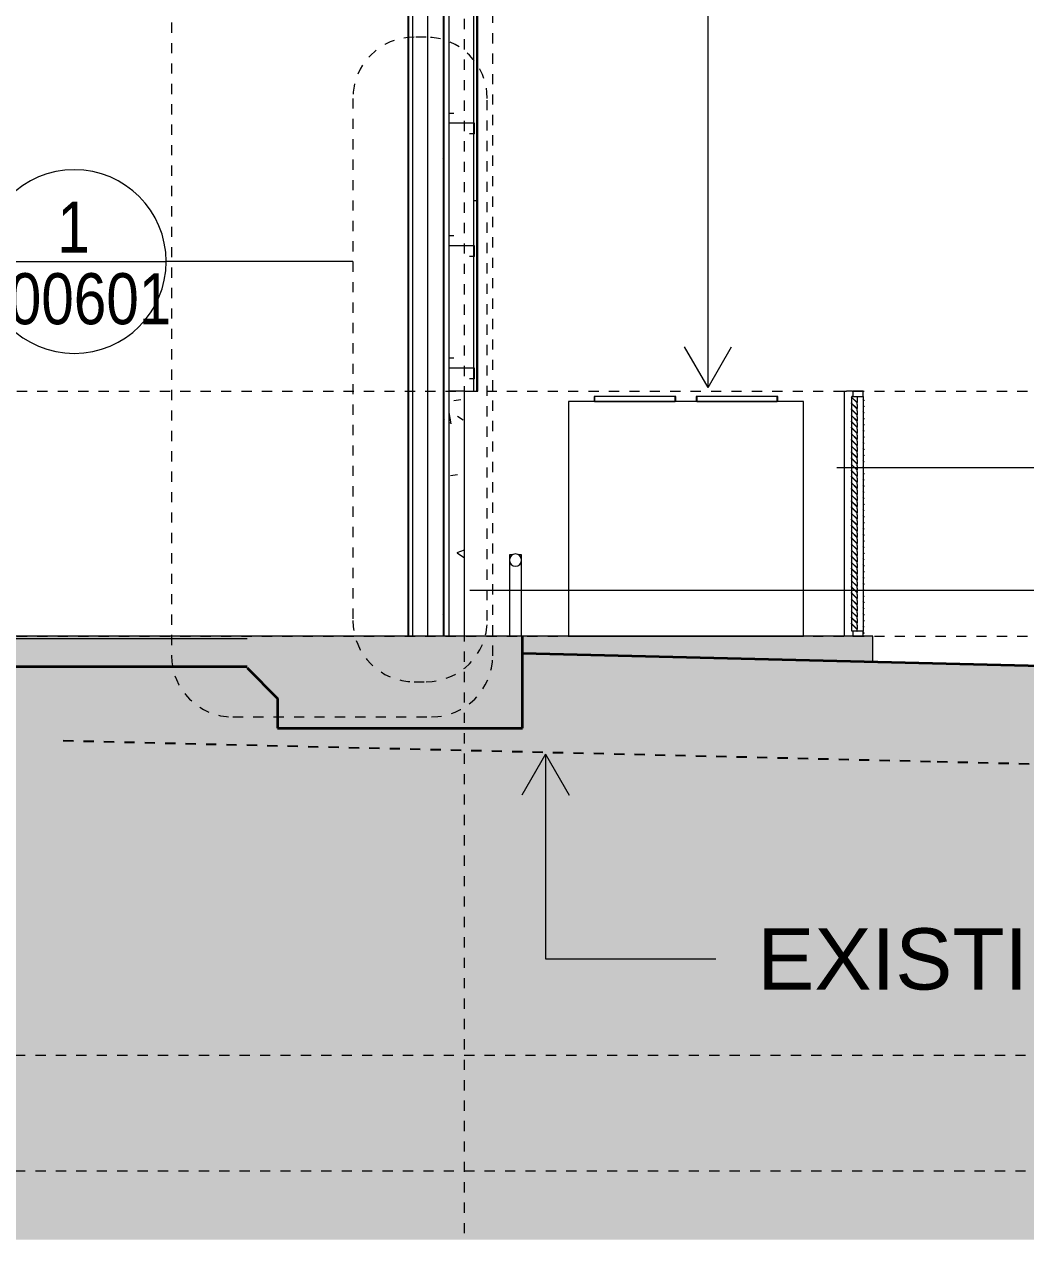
# Model space of a CAD drawing. Header units: metres. Extents: x 4238 to 4687, y -1 to 29.
# Drawn here: x 4657.07 to 4666.88, y -0.67 to 11.24 of the extents above; entities that cross this region are included whole.
import ezdxf

# ---------------------------------------------------------------- set-up
doc = ezdxf.new("R2010")
doc.units = ezdxf.units.M
for name, pattern in [('AEC_Center', [0.024, 0.012, -0.004, 0.004, -0.004]), ('AEC_Double Dash', [0.039, 0.015, -0.004, 0.006, -0.004, 0.006, -0.004]), ('Existing Ground', [0.0045, 0.003, -0.0015]), ('Grid Line', [0.021, 0.012, -0.003, 0.003, -0.003])]:
    doc.linetypes.add(name, pattern=pattern)
for name, color, linetype, lineweight in [('A-ANNO-SYMB', 150, 'Continuous', 5), ('A-DETL', 90, 'Continuous', 13), ('A-DETL-GENF', 92, 'Continuous', 5), ('A-DOOR', 31, 'Continuous', 5), ('A-FLOR', 192, 'Continuous', 5), ('A-FLOR-LEVL', 51, 'Continuous', 5), ('A-FLOR-PATT', 8, 'Continuous', 15), ('A-GENM', 13, 'Continuous', 5), ('A-GLAZ-CWMG', 51, 'Continuous', 5), ('A-WALL', 113, 'Continuous', 5), ('A-WALL-IDEN', 211, 'Continuous', 5), ('A-WALL-PATT', 111, 'Continuous', 5), ('F-FIRE', 13, 'Continuous', 5), ('G-ANNO-TEXT', 231, 'Continuous', 5), ('P-SANR-FIXT', 6, 'Continuous', 5), ('S-BEAM', 12, 'Continuous', 5), ('S-COLS', 52, 'Continuous', 5), ('S-GRID', 1, 'Continuous', 5)]:
    doc.layers.add(name, color=color, linetype=linetype, lineweight=lineweight)
doc.styles.add('Arial Narrow', font='ARIALN.TTF', dxfattribs={"height": 0.5})
doc.styles.add('Arial_1', font='arial.ttf', dxfattribs={"height": 0.6})
pattern_1 = [(50, (4640.4422, 10.655), (1.45713, -0.12722), [0.1524, -1.676]), (355, (4640.4422, 10.655), (-0.281945, 1.52839), [0.12192, -1.341]), (100.451, (4640.5642, 10.644), (1.175465, 1.400456), [0.12952, -1.425]), (46.184, (4640.4422, 11.061), (2.16904, -0.33638), [0.2286, -2.515]), (96.636, (4640.6232, 11.033), (1.89894, 1.97971), [0.19428, -2.137]), (351.184, (4640.4422, 11.061), (1.8988, 1.97937), [0.18288, -2.012]), (21, (4640.6452, 10.96), (1.212757, -0.817698), [0.1524, -1.676]), (326, (4640.6452, 10.96), (0.49438, 1.47345), [0.12192, -1.341]), (71.451, (4640.7462, 10.891), (1.70704, 0.65499), [0.12952, -1.425]), (37.5, (4640.44217, 10.655), (0.024709, 0.676435), [0.06706, -1.258, 0.06706, -1.294, -1.346]), (37.5, (4640.44217, 10.655), (0.024709, 0.676435), [-2.686, 0.06706, -1.279]), (7.5, (4640.4422, 10.655), (0.534554, 0.80144), [0.06706, -0.70917, 0.06706, -1.227, -0.51308]), (7.5, (4640.4422, 10.655), (0.534554, 0.80144), [-2.071, 0.06706, -0.44602]), (327.5, (4639.98917, 10.655), (1.084723, -0.0458285), [0.06706, -0.44094, 0.06706, -1.518, -2.103]), (327.5, (4639.98917, 10.655), (1.084723, -0.0458285), [-2.093, 0.06706, -2.036]), (317.5, (4639.7862, 10.655), (1.18503, 0.203417), [0.06706, -0.59334, 0.06706, -0.98552, -1.494]), (317.5, (4639.7862, 10.655), (1.18503, 0.203417), [-1.713, 0.06706, -1.426])]
pattern_2 = [(0, (4640.44217, 10.655), (0.8128, 0.2032), [0.06706, -0.54254, 0.06706, -0.54254, -3.251]), (0, (4640.44217, 10.655), (0.8128, 0.2032), [-1.219, 0.06706, -1.152, 0.06706, -0.54254, -1.422]), (0, (4640.44217, 10.655), (0.8128, 0.2032), [-3.048, 0.06706, -0.33934, 0.06706, -0.94894]), (120, (4640.74717, 10.756), (-0.5823764, 0.6023054), [0.06706, -0.54254, 0.06706, -0.54254, -3.251]), (120, (4640.74717, 10.756), (-0.5823764, 0.6023054), [-1.219, 0.06706, -1.152, 0.06706, -0.54254, -1.422]), (120, (4640.74717, 10.756), (-0.5823764, 0.6023054), [-3.048, 0.06706, -0.33934, 0.06706, -0.94894]), (240, (4640.84917, 11.163), (-0.2304236, -0.8055054), [0.06706, -0.54254, 0.06706, -0.54254, -3.251]), (240, (4640.84917, 11.163), (-0.2304236, -0.8055054), [-1.219, 0.06706, -1.152, 0.06706, -0.54254, -1.422]), (240, (4640.84917, 11.163), (-0.2304236, -0.8055054), [-3.048, 0.06706, -0.33934, 0.06706, -0.94894])]

# ---------------------------------------------------------------- blocks, each defined once
blk = doc.blocks.new('Hydrant_double5 - Hydrant_double-1019381-SECTION - GRID A9-A10')
at = {"layer": 'F-FIRE'}
for p, q in [((4578.745, 6.036), (4578.745, 5.24)), ((4578.772, 6.036), (4578.745, 6.036)), ((4578.865, 6.036), (4578.837, 6.036)), ((4578.865, 5.24), (4578.865, 6.036))]:
    blk.add_line(p, q, dxfattribs=at)
for start, end in [(0, 180), (180, 0)]:
    blk.add_arc((4578.805, 5.986), 0.06, start, end, dxfattribs=at)
blk = doc.blocks.new('Mechanical - Condensers - Mechanical - Condensers-1249279-SECTION - GRID A9-A10')
at = {"layer": 'A-GENM', "lineweight": 13}
for p, q in [((4581.625, 7.54), (4579.325, 7.54)), ((4579.325, 7.54), (4579.325, 5.24)), ((4580.368, 7.59), (4579.58, 7.59)), ((4579.58, 7.59), (4579.58, 7.54)), ((4579.58, 7.54), (4580.368, 7.54)), ((4580.368, 7.54), (4580.368, 7.59)), ((4581.368, 7.59), (4580.58, 7.59)), ((4580.58, 7.59), (4580.58, 7.54)), ((4580.58, 7.54), (4581.368, 7.54)), ((4581.368, 7.54), (4581.368, 7.59)), ((4581.625, 5.24), (4581.625, 7.54)), ((4579.325, 5.24), (4581.625, 5.24))]:
    blk.add_line(p, q, dxfattribs=at)
at = {"layer": 'A-GENM'}
for p, q in [((4579.574, 7.59), (4579.574, 7.54)), ((4579.579, 7.59), (4579.574, 7.59)), ((4580.374, 7.59), (4580.369, 7.59)), ((4580.374, 7.54), (4580.374, 7.59)), ((4580.574, 7.59), (4580.574, 7.54)), ((4580.579, 7.59), (4580.574, 7.59)), ((4581.374, 7.59), (4581.369, 7.59)), ((4581.374, 7.54), (4581.374, 7.59)), ((4581.625, 7.54), (4581.625, 7.54))]:
    blk.add_line(p, q, dxfattribs=at)
blk = doc.blocks.new('Downpipe - L Spreader - Default-3252010-SECTION - GRID A9-A10')
at = {"layer": 'P-SANR-FIXT'}
for p, q in [((4578.096, 15.478), (4577.795, 15.424)), ((4577.795, 15.424), (4577.795, 5.24)), ((4577.945, 15.299), (4578.096, 15.325)), ((4577.945, 5.24), (4577.945, 15.299))]:
    blk.add_line(p, q, dxfattribs=at)
for points, knots in [([(4577.87, 15.362), (4577.866, 15.364), (4577.86, 15.37), (4577.85, 15.378), (4577.841, 15.386), (4577.833, 15.392), (4577.828, 15.396), (4577.823, 15.401), (4577.816, 15.406), (4577.81, 15.412), (4577.804, 15.416), (4577.8, 15.42), (4577.796, 15.423), (4577.795, 15.424), (4577.795, 15.424)], [0, 0, 0, 0, 0.0416667, 0.0833333, 0.125, 0.1666667, 0.1875, 0.2083333, 0.25, 0.2916667, 0.3333333, 0.375, 0.4166667, 0.5, 0.5, 0.5, 0.5]), ([(4577.945, 15.299), (4577.945, 15.299), (4577.943, 15.3), (4577.937, 15.305), (4577.929, 15.311), (4577.923, 15.317), (4577.917, 15.322), (4577.911, 15.327), (4577.906, 15.331), (4577.898, 15.337), (4577.889, 15.345), (4577.879, 15.353), (4577.873, 15.359), (4577.87, 15.362)], [0.5, 0.5, 0.5, 0.5, 0.5833333, 0.6666667, 0.7083333, 0.75, 0.7916667, 0.8125, 0.8333333, 0.875, 0.9166667, 0.9583333, 1, 1, 1, 1])]:
    blk.add_open_spline(points, degree=3, knots=knots, dxfattribs=at)
blk = doc.blocks.new('Structural Framing 11 - Structural Framing 1-1640090-SECTION - GRID A9-A10')
at = {"layer": 'S-BEAM'}
for p, q in [((4577.749, 15.141), (4577.749, 5.24)), ((4577.761, 5.24), (4577.761, 15.153))]:
    blk.add_line(p, q, dxfattribs=at)
blk = doc.blocks.new('Rectangular Mullion - LVR002 - Swaged Louvre-3470202-SECTION - GRID A9-A10')
at = {"layer": 'A-GLAZ-CWMG'}
for p, q in [((4582.221, 5.27), (4582.209, 5.282)), ((4582.209, 5.277), (4582.219, 5.268)), ((4582.219, 5.268), (4582.221, 5.27))]:
    blk.add_line(p, q, dxfattribs=at)
blk = doc.blocks.new('Rectangular Mullion - LVR002 - Swaged Louvre-V221-SECTION - GRID A9-A10')
at = {"layer": 'A-GLAZ-CWMG'}
for p, q in [((4582.209, 5.637), (4582.219, 5.628)), ((4582.221, 5.63), (4582.211, 5.64)), ((4582.219, 5.628), (4582.221, 5.63))]:
    blk.add_line(p, q, dxfattribs=at)
blk = doc.blocks.new('Rectangular Mullion - LVR002 - Swaged Louvre-V222-SECTION - GRID A9-A10')
at = {"layer": 'A-GLAZ-CWMG'}
for p, q in [((4582.209, 7.377), (4582.219, 7.368)), ((4582.221, 7.37), (4582.21, 7.381)), ((4582.219, 7.368), (4582.221, 7.37))]:
    blk.add_line(p, q, dxfattribs=at)
blk = doc.blocks.new('aba - Structural Column - Steel - SHS - SHS100x100x9-3123692-SECTION - GRID A9-A10')
at = {"layer": 'S-COLS'}
for p, q in [((4582.025, 7.64), (4582.025, 5.24)), ((4582.025, 7.64), (4582.047, 7.64)), ((4582.102, 7.64), (4582.047, 7.64)), ((4582.102, 7.64), (4582.11, 7.64))]:
    blk.add_line(p, q, dxfattribs=at)
blk = doc.blocks.new('Curtain_Wall_Louvre_DoubleDoor - Louvre Double Door-3474538-SECTION - GRID A9-A10')
at = {"layer": 'A-DOOR'}
for p, q in [((4582.094, 7.587), (4582.092, 7.585)), ((4582.092, 7.585), (4582.148, 7.529)), ((4582.094, 7.527), (4582.092, 7.525)), ((4582.092, 7.525), (4582.148, 7.469)), ((4582.151, 7.53), (4582.094, 7.587)), ((4582.151, 7.47), (4582.094, 7.527)), ((4582.101, 7.58), (4582.101, 7.59)), ((4582.109, 7.59), (4582.101, 7.59)), ((4582.101, 7.52), (4582.101, 7.576)), ((4582.101, 7.46), (4582.101, 7.516)), ((4582.148, 7.529), (4582.148, 7.51)), ((4582.148, 7.51), (4582.151, 7.51)), ((4582.151, 7.59), (4582.151, 7.53)), ((4582.151, 7.51), (4582.151, 7.53)), ((4582.151, 7.51), (4582.151, 7.47)), ((4582.094, 7.467), (4582.092, 7.465)), ((4582.092, 7.465), (4582.148, 7.409)), ((4582.094, 7.407), (4582.092, 7.405)), ((4582.092, 7.405), (4582.148, 7.349)), ((4582.151, 7.41), (4582.094, 7.467)), ((4582.151, 7.35), (4582.094, 7.407)), ((4582.101, 7.4), (4582.101, 7.456)), ((4582.101, 7.34), (4582.101, 7.396)), ((4582.148, 7.469), (4582.148, 7.45)), ((4582.148, 7.45), (4582.151, 7.45)), ((4582.148, 7.409), (4582.148, 7.39)), ((4582.148, 7.39), (4582.151, 7.39)), ((4582.151, 7.45), (4582.151, 7.47)), ((4582.151, 7.45), (4582.151, 7.41)), ((4582.151, 7.39), (4582.151, 7.41)), ((4582.151, 7.39), (4582.151, 7.35)), ((4582.094, 7.347), (4582.092, 7.345)), ((4582.092, 7.345), (4582.148, 7.289)), ((4582.094, 7.287), (4582.092, 7.285)), ((4582.092, 7.285), (4582.148, 7.229)), ((4582.151, 7.29), (4582.094, 7.347)), ((4582.151, 7.23), (4582.094, 7.287)), ((4582.101, 7.28), (4582.101, 7.336)), ((4582.101, 7.22), (4582.101, 7.276)), ((4582.148, 7.349), (4582.148, 7.33)), ((4582.148, 7.33), (4582.151, 7.33)), ((4582.148, 7.289), (4582.148, 7.27)), ((4582.148, 7.27), (4582.151, 7.27)), ((4582.151, 7.33), (4582.151, 7.35)), ((4582.151, 7.33), (4582.151, 7.29)), ((4582.151, 7.27), (4582.151, 7.29)), ((4582.151, 7.27), (4582.151, 7.23)), ((4582.094, 7.227), (4582.092, 7.225)), ((4582.092, 7.225), (4582.148, 7.169)), ((4582.094, 7.167), (4582.092, 7.165)), ((4582.092, 7.165), (4582.148, 7.109)), ((4582.151, 7.17), (4582.094, 7.227)), ((4582.151, 7.11), (4582.094, 7.167)), ((4582.101, 7.16), (4582.101, 7.216)), ((4582.101, 7.1), (4582.101, 7.156)), ((4582.148, 7.229), (4582.148, 7.21)), ((4582.148, 7.21), (4582.151, 7.21)), ((4582.148, 7.169), (4582.148, 7.15)), ((4582.148, 7.15), (4582.151, 7.15)), ((4582.151, 7.21), (4582.151, 7.23)), ((4582.151, 7.21), (4582.151, 7.17)), ((4582.151, 7.15), (4582.151, 7.17)), ((4582.151, 7.15), (4582.151, 7.11)), ((4582.094, 7.107), (4582.092, 7.105)), ((4582.092, 7.105), (4582.148, 7.049)), ((4582.094, 7.047), (4582.092, 7.045)), ((4582.092, 7.045), (4582.148, 6.989)), ((4582.151, 7.05), (4582.094, 7.107)), ((4582.151, 6.99), (4582.094, 7.047)), ((4582.101, 7.04), (4582.101, 7.096)), ((4582.101, 6.98), (4582.101, 7.036)), ((4582.148, 7.109), (4582.148, 7.09)), ((4582.148, 7.09), (4582.151, 7.09)), ((4582.148, 7.049), (4582.148, 7.03)), ((4582.148, 7.03), (4582.151, 7.03)), ((4582.151, 7.09), (4582.151, 7.11)), ((4582.151, 7.09), (4582.151, 7.05)), ((4582.151, 7.03), (4582.151, 7.05)), ((4582.151, 7.03), (4582.151, 6.99)), ((4582.094, 6.987), (4582.092, 6.985)), ((4582.092, 6.985), (4582.148, 6.929)), ((4582.094, 6.927), (4582.092, 6.925)), ((4582.092, 6.925), (4582.148, 6.869)), ((4582.151, 6.93), (4582.094, 6.987)), ((4582.151, 6.87), (4582.094, 6.927)), ((4582.101, 6.92), (4582.101, 6.976)), ((4582.101, 6.86), (4582.101, 6.916)), ((4582.148, 6.989), (4582.148, 6.97)), ((4582.148, 6.97), (4582.151, 6.97)), ((4582.148, 6.929), (4582.148, 6.91)), ((4582.148, 6.91), (4582.151, 6.91)), ((4582.151, 6.97), (4582.151, 6.99)), ((4582.151, 6.97), (4582.151, 6.93)), ((4582.151, 6.91), (4582.151, 6.93)), ((4582.151, 6.91), (4582.151, 6.87)), ((4582.094, 6.867), (4582.092, 6.865)), ((4582.092, 6.865), (4582.148, 6.809)), ((4582.094, 6.807), (4582.092, 6.805)), ((4582.092, 6.805), (4582.148, 6.749)), ((4582.151, 6.81), (4582.094, 6.867)), ((4582.151, 6.75), (4582.094, 6.807)), ((4582.101, 6.8), (4582.101, 6.856)), ((4582.101, 6.74), (4582.101, 6.796)), ((4582.148, 6.869), (4582.148, 6.85)), ((4582.148, 6.85), (4582.151, 6.85)), ((4582.148, 6.809), (4582.148, 6.79)), ((4582.148, 6.79), (4582.151, 6.79)), ((4582.151, 6.85), (4582.151, 6.87)), ((4582.151, 6.85), (4582.151, 6.81)), ((4582.151, 6.79), (4582.151, 6.81)), ((4582.151, 6.79), (4582.151, 6.75)), ((4582.094, 6.747), (4582.092, 6.745)), ((4582.092, 6.745), (4582.148, 6.689)), ((4582.094, 6.687), (4582.092, 6.685)), ((4582.092, 6.685), (4582.148, 6.629)), ((4582.151, 6.69), (4582.094, 6.747)), ((4582.151, 6.63), (4582.094, 6.687)), ((4582.101, 6.68), (4582.101, 6.736)), ((4582.101, 6.62), (4582.101, 6.676)), ((4582.148, 6.749), (4582.148, 6.73)), ((4582.148, 6.73), (4582.151, 6.73)), ((4582.148, 6.689), (4582.148, 6.67)), ((4582.148, 6.67), (4582.151, 6.67)), ((4582.151, 6.73), (4582.151, 6.75)), ((4582.151, 6.728), (4582.151, 6.69)), ((4582.151, 6.67), (4582.151, 6.69)), ((4582.151, 6.67), (4582.151, 6.63)), ((4582.094, 6.627), (4582.092, 6.625)), ((4582.092, 6.625), (4582.148, 6.569)), ((4582.094, 6.567), (4582.092, 6.565)), ((4582.092, 6.565), (4582.148, 6.509)), ((4582.151, 6.57), (4582.094, 6.627)), ((4582.151, 6.51), (4582.094, 6.567)), ((4582.101, 6.56), (4582.101, 6.616)), ((4582.101, 6.5), (4582.101, 6.556)), ((4582.148, 6.629), (4582.148, 6.61)), ((4582.148, 6.61), (4582.151, 6.61)), ((4582.148, 6.569), (4582.148, 6.55)), ((4582.151, 6.61), (4582.151, 6.63)), ((4582.151, 6.61), (4582.151, 6.57)), ((4582.151, 6.55), (4582.151, 6.57)), ((4582.094, 6.507), (4582.092, 6.505)), ((4582.092, 6.505), (4582.148, 6.449)), ((4582.094, 6.447), (4582.092, 6.445)), ((4582.092, 6.445), (4582.148, 6.389)), ((4582.151, 6.45), (4582.094, 6.507)), ((4582.151, 6.39), (4582.094, 6.447)), ((4582.101, 6.44), (4582.101, 6.496)), ((4582.101, 6.38), (4582.101, 6.436)), ((4582.148, 6.55), (4582.151, 6.55)), ((4582.148, 6.509), (4582.148, 6.49)), ((4582.148, 6.49), (4582.151, 6.49)), ((4582.148, 6.449), (4582.148, 6.43)), ((4582.151, 6.55), (4582.151, 6.511)), ((4582.151, 6.49), (4582.151, 6.51)), ((4582.151, 6.49), (4582.151, 6.45)), ((4582.151, 6.43), (4582.151, 6.45)), ((4582.094, 6.387), (4582.092, 6.385)), ((4582.092, 6.385), (4582.148, 6.329)), ((4582.094, 6.327), (4582.092, 6.325)), ((4582.092, 6.325), (4582.148, 6.269)), ((4582.151, 6.33), (4582.094, 6.387)), ((4582.151, 6.27), (4582.094, 6.327)), ((4582.101, 6.32), (4582.101, 6.376)), ((4582.101, 6.26), (4582.101, 6.316)), ((4582.148, 6.43), (4582.151, 6.43)), ((4582.148, 6.389), (4582.148, 6.37)), ((4582.148, 6.37), (4582.151, 6.37)), ((4582.148, 6.329), (4582.148, 6.31)), ((4582.151, 6.43), (4582.151, 6.39)), ((4582.151, 6.37), (4582.151, 6.39)), ((4582.151, 6.37), (4582.151, 6.33)), ((4582.151, 6.31), (4582.151, 6.33)), ((4582.094, 6.267), (4582.092, 6.265)), ((4582.092, 6.265), (4582.148, 6.209)), ((4582.094, 6.207), (4582.092, 6.205)), ((4582.092, 6.205), (4582.148, 6.149)), ((4582.151, 6.21), (4582.094, 6.267)), ((4582.151, 6.15), (4582.094, 6.207)), ((4582.101, 6.2), (4582.101, 6.256)), ((4582.101, 6.14), (4582.101, 6.196)), ((4582.148, 6.31), (4582.151, 6.31)), ((4582.148, 6.269), (4582.148, 6.25)), ((4582.148, 6.25), (4582.151, 6.25)), ((4582.148, 6.209), (4582.148, 6.19)), ((4582.151, 6.31), (4582.151, 6.27)), ((4582.151, 6.25), (4582.151, 6.27)), ((4582.151, 6.25), (4582.151, 6.21)), ((4582.151, 6.19), (4582.151, 6.21)), ((4582.094, 6.147), (4582.092, 6.145)), ((4582.092, 6.145), (4582.148, 6.089)), ((4582.094, 6.087), (4582.092, 6.085)), ((4582.092, 6.085), (4582.148, 6.029)), ((4582.151, 6.09), (4582.094, 6.147)), ((4582.151, 6.03), (4582.094, 6.087)), ((4582.101, 6.08), (4582.101, 6.136)), ((4582.101, 6.02), (4582.101, 6.075)), ((4582.148, 6.19), (4582.151, 6.19)), ((4582.148, 6.149), (4582.148, 6.13)), ((4582.148, 6.13), (4582.151, 6.13)), ((4582.148, 6.089), (4582.148, 6.07)), ((4582.151, 6.19), (4582.151, 6.15)), ((4582.151, 6.13), (4582.151, 6.15)), ((4582.151, 6.13), (4582.151, 6.09)), ((4582.151, 6.07), (4582.151, 6.09)), ((4582.094, 6.027), (4582.092, 6.025)), ((4582.092, 6.025), (4582.148, 5.969)), ((4582.094, 5.967), (4582.092, 5.965)), ((4582.092, 5.965), (4582.148, 5.909)), ((4582.151, 5.97), (4582.094, 6.027)), ((4582.151, 5.91), (4582.094, 5.967)), ((4582.101, 5.96), (4582.101, 6.016)), ((4582.101, 5.9), (4582.101, 5.956)), ((4582.148, 6.07), (4582.151, 6.07)), ((4582.148, 6.029), (4582.148, 6.01)), ((4582.148, 6.01), (4582.151, 6.01)), ((4582.148, 5.969), (4582.148, 5.95)), ((4582.151, 6.07), (4582.151, 6.03)), ((4582.151, 6.01), (4582.151, 6.03)), ((4582.151, 6.01), (4582.151, 5.97)), ((4582.151, 5.95), (4582.151, 5.97)), ((4582.094, 5.907), (4582.092, 5.905)), ((4582.092, 5.905), (4582.148, 5.849)), ((4582.094, 5.847), (4582.092, 5.845)), ((4582.092, 5.845), (4582.148, 5.789)), ((4582.151, 5.85), (4582.094, 5.907)), ((4582.151, 5.79), (4582.094, 5.847)), ((4582.101, 5.84), (4582.101, 5.896)), ((4582.101, 5.78), (4582.101, 5.836)), ((4582.148, 5.95), (4582.151, 5.95)), ((4582.148, 5.909), (4582.148, 5.89)), ((4582.148, 5.89), (4582.151, 5.89)), ((4582.148, 5.849), (4582.148, 5.83)), ((4582.151, 5.95), (4582.151, 5.91)), ((4582.151, 5.89), (4582.151, 5.91)), ((4582.151, 5.89), (4582.151, 5.85)), ((4582.151, 5.83), (4582.151, 5.85)), ((4582.094, 5.787), (4582.092, 5.785)), ((4582.092, 5.785), (4582.148, 5.729)), ((4582.094, 5.727), (4582.092, 5.725)), ((4582.092, 5.725), (4582.148, 5.669)), ((4582.151, 5.73), (4582.094, 5.787)), ((4582.151, 5.67), (4582.094, 5.727)), ((4582.101, 5.72), (4582.101, 5.776)), ((4582.148, 5.83), (4582.151, 5.83)), ((4582.148, 5.789), (4582.148, 5.77)), ((4582.148, 5.77), (4582.151, 5.77)), ((4582.148, 5.729), (4582.148, 5.71)), ((4582.151, 5.83), (4582.151, 5.79)), ((4582.151, 5.77), (4582.151, 5.79)), ((4582.151, 5.77), (4582.151, 5.73)), ((4582.151, 5.71), (4582.151, 5.73)), ((4582.094, 5.667), (4582.092, 5.665)), ((4582.092, 5.665), (4582.148, 5.609)), ((4582.094, 5.607), (4582.092, 5.605)), ((4582.092, 5.605), (4582.148, 5.549)), ((4582.151, 5.61), (4582.094, 5.667)), ((4582.151, 5.55), (4582.094, 5.607)), ((4582.101, 5.66), (4582.101, 5.716)), ((4582.101, 5.6), (4582.101, 5.656)), ((4582.148, 5.71), (4582.151, 5.71)), ((4582.148, 5.669), (4582.148, 5.65)), ((4582.148, 5.65), (4582.151, 5.65)), ((4582.148, 5.609), (4582.148, 5.59)), ((4582.151, 5.71), (4582.151, 5.67)), ((4582.151, 5.65), (4582.151, 5.67)), ((4582.151, 5.65), (4582.151, 5.61)), ((4582.151, 5.59), (4582.151, 5.61)), ((4582.094, 5.547), (4582.092, 5.545)), ((4582.092, 5.545), (4582.148, 5.489)), ((4582.094, 5.487), (4582.092, 5.485)), ((4582.092, 5.485), (4582.148, 5.429)), ((4582.151, 5.49), (4582.094, 5.547)), ((4582.151, 5.43), (4582.094, 5.487)), ((4582.101, 5.54), (4582.101, 5.596)), ((4582.101, 5.48), (4582.101, 5.536)), ((4582.148, 5.59), (4582.151, 5.59)), ((4582.148, 5.549), (4582.148, 5.53)), ((4582.148, 5.53), (4582.151, 5.53)), ((4582.148, 5.489), (4582.148, 5.47)), ((4582.151, 5.59), (4582.151, 5.55)), ((4582.151, 5.53), (4582.151, 5.55)), ((4582.151, 5.53), (4582.151, 5.49)), ((4582.151, 5.47), (4582.151, 5.49)), ((4582.094, 5.427), (4582.092, 5.425)), ((4582.092, 5.425), (4582.148, 5.369)), ((4582.094, 5.367), (4582.092, 5.365)), ((4582.092, 5.365), (4582.148, 5.309)), ((4582.151, 5.37), (4582.094, 5.427)), ((4582.151, 5.31), (4582.094, 5.367)), ((4582.101, 5.422), (4582.101, 5.476)), ((4582.101, 5.36), (4582.101, 5.416)), ((4582.148, 5.47), (4582.151, 5.47)), ((4582.148, 5.429), (4582.148, 5.41)), ((4582.148, 5.41), (4582.151, 5.41)), ((4582.148, 5.369), (4582.148, 5.35)), ((4582.151, 5.47), (4582.151, 5.43)), ((4582.151, 5.41), (4582.151, 5.43)), ((4582.151, 5.41), (4582.151, 5.37)), ((4582.151, 5.35), (4582.151, 5.37)), ((4582.101, 5.29), (4582.101, 5.356)), ((4582.109, 5.29), (4582.101, 5.29)), ((4582.148, 5.35), (4582.151, 5.35)), ((4582.148, 5.309), (4582.148, 5.29)), ((4582.148, 5.29), (4582.151, 5.29)), ((4582.151, 5.35), (4582.151, 5.31)), ((4582.151, 5.29), (4582.151, 5.31))]:
    blk.add_line(p, q, dxfattribs=at)
blk = doc.blocks.new('Rectangular Mullion - 50x100mm-3470302-SECTION - GRID A9-A10')
at = {"layer": 'A-GLAZ-CWMG'}
for p, q in [((4582.209, 7.64), (4582.109, 7.64)), ((4582.109, 7.64), (4582.109, 7.59)), ((4582.209, 7.59), (4582.209, 7.64)), ((4582.109, 7.59), (4582.209, 7.59))]:
    blk.add_line(p, q, dxfattribs=at)
blk = doc.blocks.new('Rectangular Mullion - 50x100mm-3470303-SECTION - GRID A9-A10')
at = {"layer": 'A-GLAZ-CWMG'}
for p, q in [((4582.209, 5.29), (4582.109, 5.29)), ((4582.109, 5.29), (4582.109, 5.24)), ((4582.209, 5.24), (4582.209, 5.29)), ((4582.109, 5.24), (4582.209, 5.24))]:
    blk.add_line(p, q, dxfattribs=at)
blk = doc.blocks.new('Rectangular Mullion - 50x100mm-3397065-SECTION - GRID A9-A10')
at = {"layer": 'A-GLAZ-CWMG'}
blk.add_line((4582.209, 7.59), (4582.209, 5.29), dxfattribs=at)
blk = doc.blocks.new('Section - Type 1-3055133-SECTION - GRID A9-A10')
at = {"layer": 'A-ANNO-SYMB'}
blk.add_line((4531.895, 14.169), (4533.695, 14.169), dxfattribs=at)
for start, end in [(0, 180), (180, 0)]:
    blk.add_arc((4532.795, 14.169), 0.9, start, end, dxfattribs=at)

msp = doc.modelspace()

# ---------------------------------------------------------------- hatches: boundary and pattern name
at = {"layer": 'A-DETL-GENF'}
msp.add_hatch(color=9, dxfattribs=at).paths.add_polyline_path([(4558.5222, -0.6733), (4681.3907, -0.6733), (4681.3907, 3.6551), (4680.6098, 3.7648), (4674.712, 3.8545), (4672.9363, 4.69), (4668.314, 4.9169), (4661.9508, 5.0697), (4661.9508, 4.34), (4659.5508, 4.34), (4659.5508, 4.63), (4659.2508, 4.9331), (4659.2508, 4.94), (4642.6908, 4.94), (4642.6908, 4.9), (4642.4808, 4.9), (4642.2808, 4.7), (4642.2808, 4.5), (4640.4808, 4.5), (4640.4808, 4.7), (4640.2808, 4.9), (4640.0708, 4.9), (4640.0708, 4.94), (4623.8288, 4.94), (4623.5376, 4.6488), (4623.5376, 4.34), (4620.5118, 4.34), (4620.5118, 4.6488), (4620.2206, 4.94), (4606.7273, 4.94), (4606.5273, 4.7), (4606.5273, 4.5), (4605.0491, 4.5), (4605.0491, 5.24), (4581.4401, 5.24), (4578.5504, 4.7729), (4577.9755, 4.7466), (4576.1016, 4.4165), (4574.8385, 4.5333), (4574.6067, 4.4712), (4570.353, 5.1018), (4554.6939, 5.1018), (4554.6939, -0.6733)])
h = msp.add_hatch(dxfattribs=at)
h.set_pattern_fill('FP_198', style=0, pattern_type=2)
h.set_pattern_definition(pattern_1)
h.paths.add_polyline_path([(4659.6147, 4.34), (4661.9508, 4.34), (4661.9508, 5.24), (4659.2508, 5.24), (4659.2508, 4.93), (4659.5508, 4.63), (4659.5508, 4.34)])
h.paths.add_polyline_path([(4620.5206, 4.34), (4623.5288, 4.34), (4623.5288, 4.64), (4623.8288, 4.94), (4623.8288, 5.24), (4620.2206, 5.24), (4620.2206, 4.94), (4620.5206, 4.64)])
h.paths.add_polyline_path([(4605.0491, 4.5), (4606.5273, 4.5), (4606.5273, 4.7), (4606.7273, 4.94), (4606.8273, 4.94), (4606.8273, 5.24), (4605.0491, 5.24), (4605.0491, 4.5513)])
h.paths.add_polyline_path([(4640.4808, 4.5), (4642.2808, 4.5), (4642.2808, 4.7), (4642.4808, 4.9), (4642.6908, 4.9), (4642.6908, 5.24), (4640.0708, 5.24), (4640.0708, 4.9), (4640.2808, 4.9), (4640.4808, 4.7)])
at = {"layer": 'A-FLOR-PATT', "lineweight": 5}
h = msp.add_hatch(dxfattribs=at)
h.set_pattern_fill('FP_198', color=256, style=0, pattern_type=2)
h.set_pattern_definition(pattern_1)
h.paths.add_polyline_path([(4659.2508, 4.94), (4659.2508, 5.24), (4642.6908, 5.24), (4642.6908, 4.94), (4657.6351, 4.94)])
h.paths.add_polyline_path([(4607.1543, 4.94), (4620.2206, 4.94), (4620.2206, 5.24), (4606.8273, 5.24), (4606.8273, 4.94)])
h.paths.add_polyline_path([(4640.0708, 4.94), (4640.0708, 5.24), (4623.8288, 5.24), (4623.8288, 4.94), (4633.8794, 4.94)])
h = msp.add_hatch(dxfattribs=at)
h.set_pattern_fill('FP_198', color=256, style=0, pattern_type=2)
h.set_pattern_definition(pattern_1)
h.paths.add_polyline_path([(4659.2508, 4.94), (4659.2508, 5.215), (4642.6908, 5.215), (4642.6908, 4.94), (4657.6351, 4.94)])
h.paths.add_polyline_path([(4607.1543, 4.94), (4620.2206, 4.94), (4620.2206, 5.215), (4606.8273, 5.215), (4606.8273, 4.94)])
h.paths.add_polyline_path([(4640.0708, 4.94), (4640.0708, 5.215), (4623.8288, 5.215), (4623.8288, 4.94), (4633.8794, 4.94)])
msp.add_hatch(color=256, dxfattribs=at).paths.add_polyline_path([(4665.3808, 4.9873), (4665.3808, 5.24), (4661.9508, 5.24), (4661.9508, 5.0697), (4665.3062, 4.9891)])
at = {"layer": 'A-WALL-PATT'}
h = msp.add_hatch(dxfattribs=at)
h.set_pattern_fill('FP_200', color=256, style=0, pattern_type=2)
h.set_pattern_definition(pattern_2)
h.paths.add_polyline_path([(4661.1718, 7.64), (4661.1808, 7.64), (4661.1808, 15.8301), (4661.1718, 15.8301), (4661.1718, 8.0343)])
h = msp.add_hatch(dxfattribs=at)
h.set_pattern_fill('FP_200', color=256, style=0, pattern_type=2)
h.set_pattern_definition(pattern_2)
h.paths.add_polyline_path([(4661.1718, 5.24), (4661.1808, 5.24), (4661.1808, 7.64), (4661.1718, 7.64), (4661.1718, 5.422)])
h = msp.add_hatch(dxfattribs=at)
h.set_pattern_fill('FP_198', color=256, style=0, pattern_type=2)
h.set_pattern_definition(pattern_1)
h.paths.add_polyline_path([(4661.2308, 5.24), (4661.3808, 5.24), (4661.3808, 7.64), (4661.2308, 7.64), (4661.2308, 5.422)])
msp.add_hatch(color=256, dxfattribs=at).paths.add_polyline_path([(4661.3808, 5.422), (4661.3808, 5.24), (4661.3808, 5.24)])

# ---------------------------------------------------------------- linework, layer by layer
at = {"layer": 'A-ANNO-SYMB', "linetype": 'AEC_Double Dash'}
for p, q in [((4658.5113, 16.453), (4658.5113, 5.0491)), ((4661.6573, 5.0491), (4661.6573, 16.453)), ((4661.0047, 11.1106), (4660.8875, 11.1106)), ((4660.2875, 10.5106), (4660.2875, 5.3942)), ((4661.6047, 5.3942), (4661.6047, 10.5106)), ((4660.8875, 4.7942), (4661.0047, 4.7942)), ((4659.1113, 4.4491), (4661.0573, 4.4491))]:
    msp.add_line(p, q, dxfattribs=at)
at = {"layer": 'A-ANNO-SYMB'}
msp.add_line((4660.2875, 8.911), (4658.4587, 8.911), dxfattribs=at)
at = {"layer": 'A-ANNO-SYMB', "linetype": 'AEC_Double Dash'}
for centre, start, end in [((4660.8875, 10.5106), 90, 180), ((4661.0047, 10.5106), 0, 90), ((4660.8875, 5.3942), 180, 270), ((4661.0047, 5.3942), 270, 0), ((4659.1113, 5.0491), 180, 270), ((4661.0573, 5.0491), 270, 0)]:
    msp.add_arc(centre, 0.6, start, end, dxfattribs=at)
at = {"layer": 'A-DETL'}
for p, q in [((4661.2308, 10.2668), (4661.2308, 10.3668)), ((4661.2308, 10.3668), (4661.2758, 10.3668)), ((4661.4808, 10.2668), (4661.2308, 10.2668)), ((4661.4808, 10.1618), (4661.4808, 10.2668)), ((4661.4808, 10.1618), (4661.4308, 10.1618)), ((4661.2308, 9.0668), (4661.2308, 9.1668)), ((4661.2308, 9.1668), (4661.2758, 9.1668)), ((4661.4808, 9.0668), (4661.2308, 9.0668)), ((4661.4808, 8.9618), (4661.4808, 9.0668)), ((4661.4808, 8.9618), (4661.4308, 8.9618)), ((4661.2308, 7.8668), (4661.2308, 7.9668)), ((4661.2308, 7.9668), (4661.2758, 7.9668)), ((4661.4808, 7.8668), (4661.2308, 7.8668)), ((4661.4808, 7.7618), (4661.4808, 7.8668)), ((4661.4808, 7.7618), (4661.4308, 7.7618))]:
    msp.add_line(p, q, dxfattribs=at)
at = {"layer": 'A-DETL', "lineweight": 15}
msp.add_line((4661.9508, 5.24), (4659.2508, 5.24), dxfattribs=at)
at = {"layer": 'A-DETL', "lineweight": 35}
for p, q in [((4661.9508, 4.34), (4661.9508, 5.24)), ((4668.314, 4.9169), (4661.9508, 5.0697)), ((4659.2508, 4.94), (4642.6908, 4.94)), ((4659.2508, 4.93), (4659.5508, 4.63)), ((4659.5508, 4.63), (4659.5508, 4.34)), ((4659.5508, 4.34), (4661.9508, 4.34))]:
    msp.add_line(p, q, dxfattribs=at)
at = {"layer": 'A-DETL', "linetype": 'Existing Ground', "lineweight": 25}
for p, q in [((4657.4493, 4.2175), (4666.0127, 4.0119)), ((4666.0127, 4.0119), (4670.8113, 3.8958))]:
    msp.add_line(p, q, dxfattribs=at)
at = {"layer": 'A-FLOR', "lineweight": 15}
for p, q in [((4659.2508, 5.24), (4642.6908, 5.24)), ((4659.2508, 5.215), (4642.6908, 5.215)), ((4665.3808, 5.24), (4661.9508, 5.24)), ((4665.3808, 4.9873), (4665.3808, 5.24))]:
    msp.add_line(p, q, dxfattribs=at)
at = {"layer": 'A-FLOR-LEVL', "linetype": 'AEC_Center'}
for p, q in [((4547.1964, 7.64), (4686.508, 7.64)), ((4547.1964, 5.24), (4686.508, 5.24)), ((4549.5782, 1.134), (4686.508, 1.134)), ((4549.5782, 0), (4686.508, 0))]:
    msp.add_line(p, q, dxfattribs=at)
at = {"layer": 'A-WALL'}
for p, q in [((4661.1808, 5.24), (4661.1808, 15.8301)), ((4661.2308, 5.24), (4661.2308, 15.8301)), ((4661.3808, 7.64), (4661.2308, 7.64))]:
    msp.add_line(p, q, dxfattribs=at)
at = {"layer": 'A-WALL', "lineweight": 13}
for p, q in [((4661.4708, 15.8301), (4661.4708, 7.64)), ((4661.5008, 7.64), (4661.5008, 15.8301)), ((4661.5108, 7.64), (4661.5108, 15.8301)), ((4661.1718, 15.5996), (4661.1718, 5.24)), ((4661.4708, 9.5086), (4661.5108, 9.5086)), ((4661.3808, 5.24), (4661.3808, 7.64)), ((4661.3808, 7.64), (4661.5108, 7.64))]:
    msp.add_line(p, q, dxfattribs=at)
at = {"layer": 'A-WALL-IDEN'}
for p, q in [((4665.0283, 6.8926), (4666.992, 6.8926)), ((4661.4323, 5.6909), (4667.0617, 5.6909))]:
    msp.add_line(p, q, dxfattribs=at)
at = {"layer": 'G-ANNO-TEXT', "color": 7}
for p, q in [((4663.7673, 7.6772), (4663.7673, 12.0793)), ((4663.7673, 7.6772), (4663.5363, 8.0772)), ((4663.7673, 7.6772), (4663.9982, 8.0772)), ((4662.1745, 4.0839), (4661.9436, 3.6839)), ((4662.1745, 4.0839), (4662.4055, 3.6839)), ((4662.1745, 4.0839), (4662.1745, 2.0781)), ((4662.1745, 2.0781), (4663.844, 2.0781))]:
    msp.add_line(p, q, dxfattribs=at)
at = {"layer": 'S-GRID', "linetype": 'Grid Line'}
msp.add_line((4661.3808, -0.61), (4661.3808, 25.3051), dxfattribs=at)

# ---------------------------------------------------------------- block references
at = {"layer": 'A-ANNO-SYMB'}
msp.add_blockref('Section - Type 1-3055133-SECTION - GRID A9-A10', (124.7634, -5.2577), dxfattribs=at)
at = {"layer": 'A-DOOR'}
msp.add_blockref('Curtain_Wall_Louvre_DoubleDoor - Louvre Double Door-3474538-SECTION - GRID A9-A10', (83.0762, 0), dxfattribs=at)
at = {"layer": 'A-GENM'}
msp.add_blockref('Mechanical - Condensers - Mechanical - Condensers-1249279-SECTION - GRID A9-A10', (83.0762, 0), dxfattribs=at)
at = {"layer": 'A-GLAZ-CWMG'}
for name, p in [('Rectangular Mullion - 50x100mm-3470302-SECTION - GRID A9-A10', (83.0762, 0)), ('Rectangular Mullion - 50x100mm-3397065-SECTION - GRID A9-A10', (83.0762, 0)), ('Rectangular Mullion - LVR002 - Swaged Louvre-3470202-SECTION - GRID A9-A10', (83.0762, 2.28)), ('Rectangular Mullion - LVR002 - Swaged Louvre-3470202-SECTION - GRID A9-A10', (83.0762, 2.22)), ('Rectangular Mullion - LVR002 - Swaged Louvre-3470202-SECTION - GRID A9-A10', (83.0762, 2.16)), ('Rectangular Mullion - LVR002 - Swaged Louvre-V222-SECTION - GRID A9-A10', (83.0762, 0)), ('Rectangular Mullion - LVR002 - Swaged Louvre-3470202-SECTION - GRID A9-A10', (83.0762, 2.04)), ('Rectangular Mullion - LVR002 - Swaged Louvre-3470202-SECTION - GRID A9-A10', (83.0762, 1.98)), ('Rectangular Mullion - LVR002 - Swaged Louvre-3470202-SECTION - GRID A9-A10', (83.0762, 1.92)), ('Rectangular Mullion - LVR002 - Swaged Louvre-3470202-SECTION - GRID A9-A10', (83.0762, 1.86)), ('Rectangular Mullion - LVR002 - Swaged Louvre-3470202-SECTION - GRID A9-A10', (83.0762, 1.8)), ('Rectangular Mullion - LVR002 - Swaged Louvre-3470202-SECTION - GRID A9-A10', (83.0762, 1.74)), ('Rectangular Mullion - LVR002 - Swaged Louvre-3470202-SECTION - GRID A9-A10', (83.0762, 1.68)), ('Rectangular Mullion - LVR002 - Swaged Louvre-3470202-SECTION - GRID A9-A10', (83.0762, 1.62)), ('Rectangular Mullion - LVR002 - Swaged Louvre-3470202-SECTION - GRID A9-A10', (83.0762, 1.56)), ('Rectangular Mullion - LVR002 - Swaged Louvre-3470202-SECTION - GRID A9-A10', (83.0762, 1.5)), ('Rectangular Mullion - LVR002 - Swaged Louvre-3470202-SECTION - GRID A9-A10', (83.0762, 1.44)), ('Rectangular Mullion - LVR002 - Swaged Louvre-3470202-SECTION - GRID A9-A10', (83.0762, 1.38)), ('Rectangular Mullion - LVR002 - Swaged Louvre-3470202-SECTION - GRID A9-A10', (83.0762, 1.32)), ('Rectangular Mullion - LVR002 - Swaged Louvre-3470202-SECTION - GRID A9-A10', (83.0762, 1.26)), ('Rectangular Mullion - LVR002 - Swaged Louvre-3470202-SECTION - GRID A9-A10', (83.0762, 1.2)), ('Rectangular Mullion - LVR002 - Swaged Louvre-3470202-SECTION - GRID A9-A10', (83.0762, 1.14)), ('Rectangular Mullion - LVR002 - Swaged Louvre-3470202-SECTION - GRID A9-A10', (83.0762, 1.08)), ('Rectangular Mullion - LVR002 - Swaged Louvre-3470202-SECTION - GRID A9-A10', (83.0762, 1.02)), ('Rectangular Mullion - LVR002 - Swaged Louvre-3470202-SECTION - GRID A9-A10', (83.0762, 0.96)), ('Rectangular Mullion - LVR002 - Swaged Louvre-3470202-SECTION - GRID A9-A10', (83.0762, 0.9)), ('Rectangular Mullion - LVR002 - Swaged Louvre-3470202-SECTION - GRID A9-A10', (83.0762, 0.84)), ('Rectangular Mullion - LVR002 - Swaged Louvre-3470202-SECTION - GRID A9-A10', (83.0762, 0.78)), ('Rectangular Mullion - LVR002 - Swaged Louvre-3470202-SECTION - GRID A9-A10', (83.0762, 0.72)), ('Rectangular Mullion - LVR002 - Swaged Louvre-3470202-SECTION - GRID A9-A10', (83.0762, 0.66)), ('Rectangular Mullion - LVR002 - Swaged Louvre-3470202-SECTION - GRID A9-A10', (83.0762, 0.6)), ('Rectangular Mullion - LVR002 - Swaged Louvre-3470202-SECTION - GRID A9-A10', (83.0762, 0.54)), ('Rectangular Mullion - LVR002 - Swaged Louvre-3470202-SECTION - GRID A9-A10', (83.0762, 0.48)), ('Rectangular Mullion - LVR002 - Swaged Louvre-3470202-SECTION - GRID A9-A10', (83.0762, 0.42)), ('Rectangular Mullion - LVR002 - Swaged Louvre-V221-SECTION - GRID A9-A10', (83.0762, 0)), ('Rectangular Mullion - LVR002 - Swaged Louvre-3470202-SECTION - GRID A9-A10', (83.0762, 0.3)), ('Rectangular Mullion - LVR002 - Swaged Louvre-3470202-SECTION - GRID A9-A10', (83.0762, 0.24)), ('Rectangular Mullion - LVR002 - Swaged Louvre-3470202-SECTION - GRID A9-A10', (83.0762, 0.18)), ('Rectangular Mullion - LVR002 - Swaged Louvre-3470202-SECTION - GRID A9-A10', (83.0762, 0.12)), ('Rectangular Mullion - 50x100mm-3470303-SECTION - GRID A9-A10', (83.0762, 0)), ('Rectangular Mullion - LVR002 - Swaged Louvre-3470202-SECTION - GRID A9-A10', (83.0762, 0.06)), ('Rectangular Mullion - LVR002 - Swaged Louvre-3470202-SECTION - GRID A9-A10', (83.0762, 0))]:
    msp.add_blockref(name, p, dxfattribs=at)
at = {"layer": 'F-FIRE'}
msp.add_blockref('Hydrant_double5 - Hydrant_double-1019381-SECTION - GRID A9-A10', (83.0762, 0), dxfattribs=at)
at = {"layer": 'P-SANR-FIXT'}
msp.add_blockref('Downpipe - L Spreader - Default-3252010-SECTION - GRID A9-A10', (83.0762, 0), dxfattribs=at)
at = {"layer": 'S-BEAM'}
msp.add_blockref('Structural Framing 11 - Structural Framing 1-1640090-SECTION - GRID A9-A10', (83.0762, 0), dxfattribs=at)
at = {"layer": 'S-COLS'}
msp.add_blockref('aba - Structural Column - Steel - SHS - SHS100x100x9-3123692-SECTION - GRID A9-A10', (83.0762, 0), dxfattribs=at)

# ---------------------------------------------------------------- texts
at = {"layer": 'A-ANNO-SYMB', "char_height": 0.5, "attachment_point": 1, "style": 'Arial Narrow'}
for s, insert, width in [('1', (4657.3923, 9.4986), 0.38481), ('000601', (4656.5983, 8.7972), 2.30886)]:
    msp.add_mtext(s, dxfattribs=dict(at, insert=insert, width=width))
at = {"layer": 'G-ANNO-TEXT', "color": 7, "insert": (4664.2504, 2.3781), "char_height": 0.6, "width": 12.217717, "attachment_point": 1, "style": 'Arial_1'}
msp.add_mtext('EXISTING GROUND LINE', dxfattribs=at)

doc.saveas('drawing.dxf')
